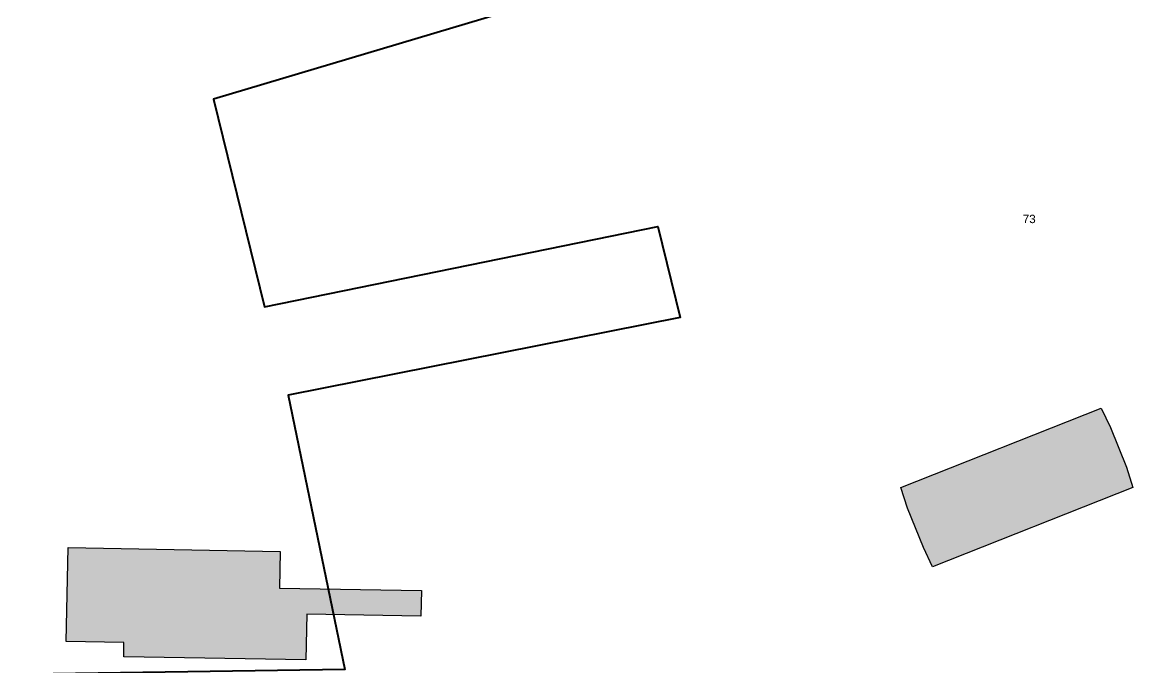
# Model space of a CAD drawing. Header units: metres. Extents: x 363857 to 365179, y 5807840 to 5809004.
# Drawn here: x 364167.5 to 364401, y 5808310.9 to 5808446.6 of the extents above; entities that cross this region are included whole.
import ezdxf

# ---------------------------------------------------------------- set-up
doc = ezdxf.new("R2010")
doc.units = ezdxf.units.M
doc.header["$LTSCALE"] = 0.5
doc.layers.add('Flurstücksgrenze', color=5, linetype='CONTINUOUS')
doc.layers.add('Stk.Gebäude', color=202, linetype='CONTINUOUS')
doc.styles.add('TA  11.0401.0000', font='Arial.ttf')

msp = doc.modelspace()

# ---------------------------------------------------------------- hatches: boundary and pattern name
at = {"layer": 'Stk.Gebäude', "lineweight": 18, "true_color": 0xffffff}
for points in [[(364356.998, 5808336.139), (364353.634, 5808344.466), (364352.247, 5808348.766), (364394.328, 5808365.456), (364396.32, 5808361.411), (364399.638, 5808353.058), (364400.992, 5808348.773), (364358.916, 5808332.078)], [(364221.706, 5808335.354), (364221.573, 5808327.637), (364251.417, 5808327.126), (364251.308, 5808321.747), (364227.323, 5808322.146), (364227.153, 5808312.527), (364188.83, 5808313.185), (364188.876, 5808316.202), (364176.759, 5808316.416), (364177.124, 5808336.151)]]:
    msp.add_hatch(color=7, dxfattribs=at).paths.add_polyline_path(points, flags=0)
at = {"layer": 'Stk.Gebäude', "lineweight": 18, "true_color": 0xcccccc}
msp.add_hatch(color=254, dxfattribs=at).paths.add_polyline_path([(364356.998, 5808336.139), (364353.634, 5808344.466), (364352.247, 5808348.766), (364394.328, 5808365.456), (364396.32, 5808361.411), (364399.638, 5808353.058), (364400.992, 5808348.773), (364358.916, 5808332.078)], flags=0)
at = {"layer": 'Stk.Gebäude', "lineweight": 18}
msp.add_hatch(color=11, dxfattribs=at).paths.add_polyline_path([(364221.706, 5808335.354), (364221.573, 5808327.637), (364251.417, 5808327.126), (364251.308, 5808321.747), (364227.323, 5808322.146), (364227.153, 5808312.527), (364188.83, 5808313.185), (364188.876, 5808316.202), (364176.759, 5808316.416), (364177.124, 5808336.151)], flags=0)

# ---------------------------------------------------------------- linework, layer by layer
at = {"layer": 'Flurstücksgrenze', "color": 7, "linetype": 'Continuous', "lineweight": 40}
msp.add_lwpolyline([(364113.703, 5808508.453), (364171.174, 5808550.331), (364235.273, 5808605.776), (364262.852, 5808634.505), (364285.874, 5808650.329), (364324.501, 5808579.55), (364329.06, 5808530.845), (364328.138, 5808489.633), (364332.095, 5808467.575), (364207.685, 5808430.422), (364218.4, 5808386.746), (364301.1, 5808403.655), (364305.858, 5808384.495), (364223.398, 5808368.173), (364235.339, 5808310.528), (364145.635, 5808309.202), (364113.703, 5808508.453)], close=True, dxfattribs=at)
at = {"layer": 'Stk.Gebäude', "color": 7, "linetype": 'Continuous', "lineweight": 25}
for points in [[(364356.998, 5808336.139), (364353.634, 5808344.466), (364352.247, 5808348.766), (364394.328, 5808365.456), (364396.32, 5808361.411), (364399.638, 5808353.058), (364400.992, 5808348.773), (364358.916, 5808332.078), (364356.998, 5808336.139)], [(364221.706, 5808335.354), (364221.573, 5808327.637), (364251.417, 5808327.126), (364251.308, 5808321.747), (364227.323, 5808322.146), (364227.153, 5808312.527), (364188.83, 5808313.185), (364188.876, 5808316.202), (364176.759, 5808316.416), (364177.124, 5808336.151), (364221.706, 5808335.354)]]:
    msp.add_lwpolyline(points, close=True, dxfattribs=at)

# ---------------------------------------------------------------- texts
at = {"layer": 'Flurstücksgrenze', "color": 7, "lineweight": 35, "insert": (364377.8615, 5808404.353), "char_height": 1.75, "attachment_point": 7, "line_spacing_factor": 0.84, "style": 'TA  11.0401.0000'}
msp.add_mtext('73', dxfattribs=at)

doc.saveas('drawing.dxf')
